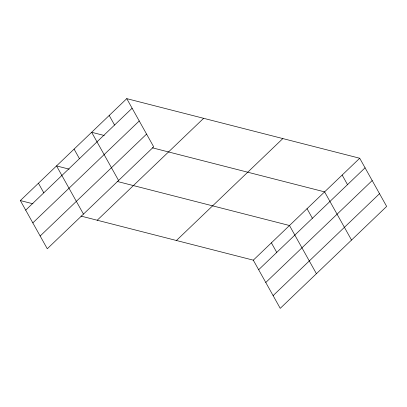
<?xml version="1.0" encoding="UTF-8"?>
<svg xmlns="http://www.w3.org/2000/svg" width="407" height="407" viewBox="0 0 407 407"><rect width="100%" height="100%" fill="white"/><g stroke="black" fill="none" stroke-linecap="round" stroke-linejoin="round"><path stroke-width="0.61" d="M126.765 98.647L153.698 146.835L47.283 248.758L20.35 200.57L126.765 98.647L359.717 158.242L386.65 206.43L280.235 308.353L253.302 260.165L81.008 216.086M25.702 210.144L132.117 108.221M32.825 222.888L139.24 120.965M40.161 236.014L146.576 134.091M97.222 220.233L203.642 118.315M176.429 240.496L282.845 138.573M253.302 260.165L359.717 158.242M258.654 269.739L365.069 167.816M265.776 282.483L372.191 180.56M273.112 295.609L379.528 193.686M104.263 135.506L91.651 132.28L118.579 180.469M152.31 147.797L324.598 191.875L351.531 240.064M69.144 169.144L56.532 165.914L83.466 214.102M117.191 181.436L289.484 225.509L316.417 273.697M20.35 200.57L32.962 203.795M342.16 175.061L347.512 184.636M307.041 208.694L312.393 218.269M271.393 242.837L276.745 252.411M109.208 115.466L114.56 125.041M74.089 149.099L79.441 158.674M38.441 183.242L43.793 192.816"/></g></svg>
